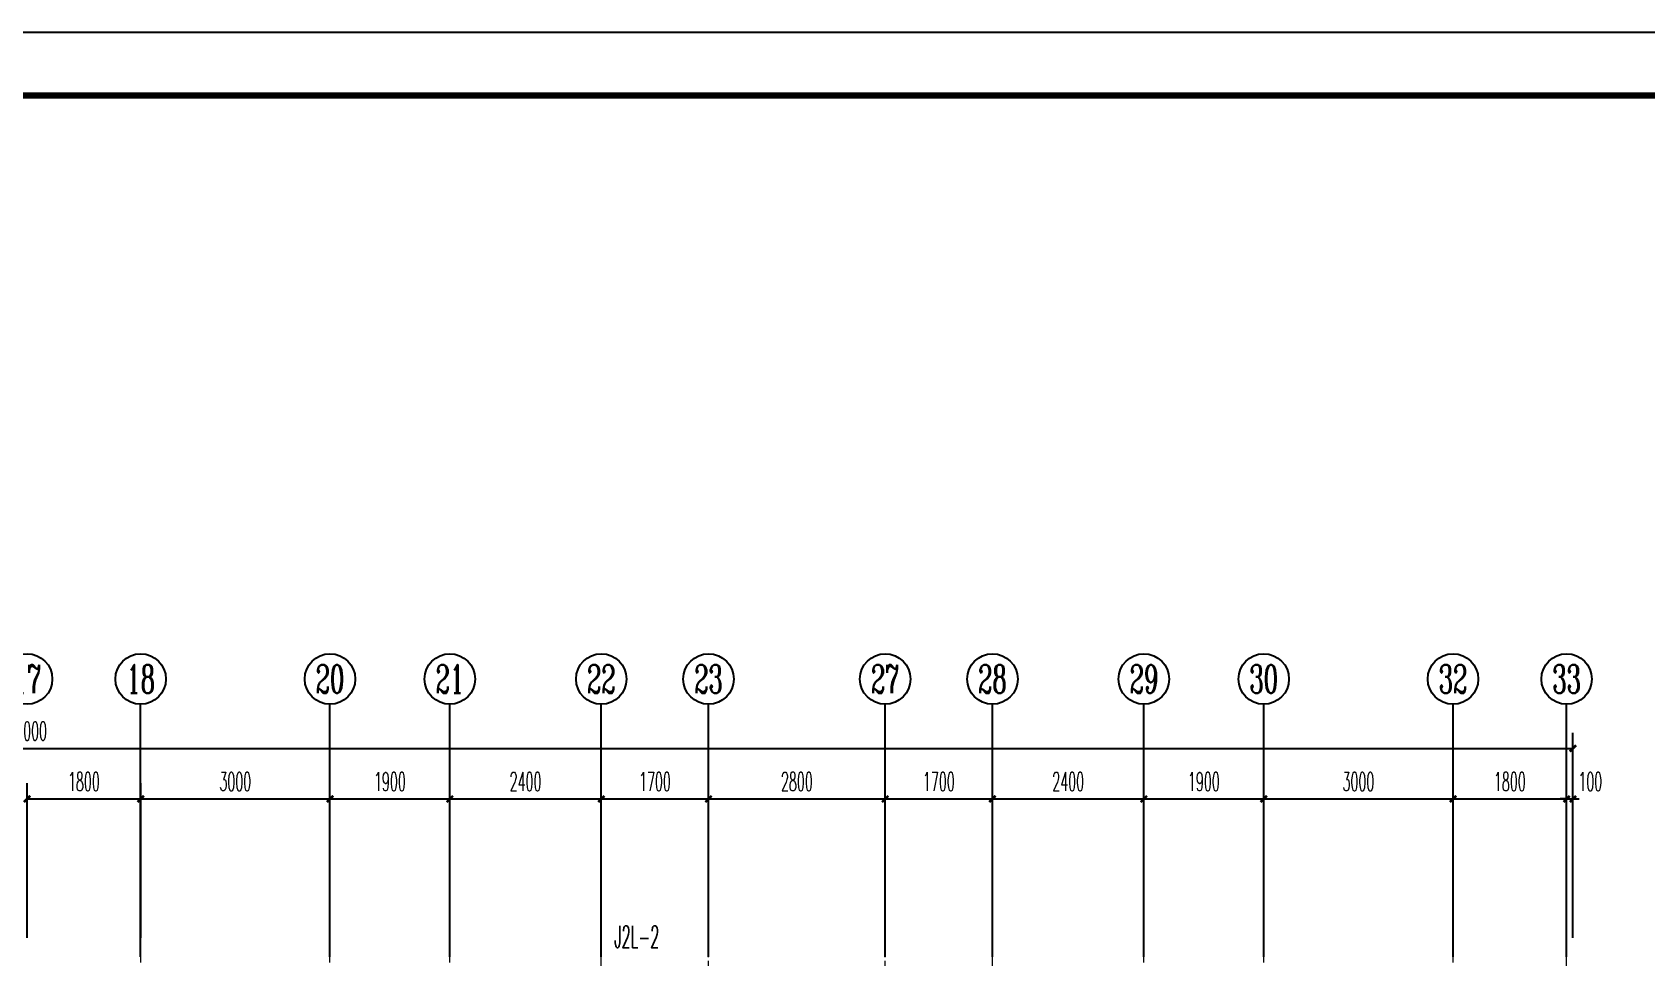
# Model space of a CAD drawing. Extents: x 27938 to 1042331, y -235042 to 1535213.
# Drawn here: x 706899 to 732471, y 532789 to 547440 of the extents above; entities that cross this region are included whole.
import ezdxf
from ezdxf.enums import TextEntityAlignment as Align

# ---------------------------------------------------------------- set-up
doc = ezdxf.new("R2010")
doc.units = 0
doc.header["$LTSCALE"] = 1000
doc.header["$MEASUREMENT"] = 0
doc.linetypes.add('DOTE', pattern=[2.42, 2, -0.2, 0.02, -0.2])
for name, color, linetype in [('3.5方案汇报，与郭总、侯月琴确定户型_t8$0$2020.03.04 -1安徽标准化洋房户型(UA）_t8_t8$0$看线', 154, 'Continuous'), ('AXIS', 3, 'Continuous'), ('AXIS_TEXT', 4, 'Continuous'), ('DIM_给水', 3, 'Continuous'), ('图框', 140, 'Continuous')]:
    doc.layers.add(name, color=color, linetype=linetype)
doc.layers.add('DOTE', color=19, linetype='DOTE', lineweight=9)
doc.layers.add('yichutu', color=7, linetype='Continuous', true_color=0xffffff, plot=False)
doc.styles.add('_TCH_AXIS', font='COMPLEX', dxfattribs={"bigfont": 'GBCBIG'})
doc.styles.add('_TCH_DIM_T3', font='SIMPLEX.shx', dxfattribs={"width": 0.494118, "bigfont": 'GBCBIG.shx'})
doc.styles.add('_TWT_SERIAL', font='simplex.shx', dxfattribs={"width": 0.6, "oblique": 10, "height": 3, "bigfont": 'aadri.shx'})
doc.styles.add('COMPLEX', font='COMPLEX')
doc.dimstyles.new('_TCH_ARCH&&100', dxfattribs={"dimtxt": 297.5, "dimasz": 100, "dimexe": 250, "dimexo": 300, "dimgap": 126.25, "dimtad": 1, "dimdec": 0, "dimzin": 0, "dimdsep": 46, "dimtxsty": '_TCH_DIM_T3', "dimblk": 'ARCHTICK', "dimcen": 0.09, "dimclrt": 4, "dimazin": 2, "dimtfac": 1, "dimtdec": 0, "dimtix": 1, "dimtmove": 2, "dimatfit": 3, "dimfxl": 1, "dimtolj": 1, "dimtzin": 0, "dimarcsym": 0})

# ---------------------------------------------------------------- blocks, each defined once
blk = doc.blocks.new('GFDGDGRDGRDG')
at = {"layer": 'DOTE', "linetype": 'DOTE', "ltscale": 0.3}
for p, q in [((601794, 368758), (601794, 376108)), ((604794, 368758), (604794, 376108)), ((606694, 368758), (606694, 376108)), ((609094, 360558), (609094, 376108)), ((610794, 370358), (610794, 376108)), ((613594, 370358), (613594, 376108)), ((615294, 360558), (615294, 376108)), ((617694, 368758), (617694, 376108)), ((619594, 368758), (619594, 376108)), ((622594, 368758), (622594, 376108)), ((624394, 360558), (624394, 376108))]:
    blk.add_line(p, q, dxfattribs=at)
blk = doc.blocks.new('TK')
at = {"layer": '图框'}
blk.add_lwpolyline([(465375, 548714), (549475, 548714), (549475, 489314), (465375, 489314)], close=True, dxfattribs=at)
blk.add_lwpolyline([(465375, 548714), (549475, 548714), (549475, 489314), (465375, 489314)], close=True, dxfattribs=at)
at = {"layer": '图框', "const_width": 100}
blk.add_lwpolyline([(548475, 490314), (548475, 547714), (467875, 547714), (467875, 490314)], close=True, dxfattribs=at)
blk = doc.blocks.new('yct-841-594-84100-59399.9999999999-100-1000.0')
at = {"layer": 'yichutu', "color": 7, "true_color": 0xffffff}
blk.add_lwpolyline([(0, 0), (0, 59400), (84100, 59400), (84100, 0)], close=True, dxfattribs=at)
blk = doc.blocks.new('_ArchTick')
at = {"color": 0, "linetype": 'ByBlock', "const_width": 0.4}
blk.add_lwpolyline([(-0.5, -0.5), (0.5, 0.5)], dxfattribs=at)
blk = doc.blocks.new('*D707')
at = {"layer": 'AXIS', "color": 0, "lineweight": -2}
for p, q in [((731217, 533090), (731217, 535540)), ((731317, 533090), (731317, 535540)), ((731217, 535290), (731117, 535290)), ((731217, 535290), (731317, 535290)), ((731317, 535290), (731417, 535290))]:
    blk.add_line(p, q, dxfattribs=at)
at = {"layer": 'Defpoints', "color": 0}
for p in [(731317, 535290), (731217, 532790), (731317, 532790)]:
    blk.add_point(p, dxfattribs=at)
at = {"layer": 'AXIS', "color": 0, "lineweight": -2, "xscale": 100, "yscale": 100, "zscale": 100}
blk.add_blockref('_ArchTick', (731217, 535290), dxfattribs=at)
at = {"layer": 'AXIS', "color": 0, "lineweight": -2, "xscale": 100, "yscale": 100, "zscale": 100, "rotation": 180}
blk.add_blockref('_ArchTick', (731317, 535290), dxfattribs=at)
at = {"layer": 'AXIS', "color": 4, "insert": (731592, 535565), "char_height": 297.5, "attachment_point": 5, "style": '_TCH_DIM_T3'}
blk.add_mtext('\\A1;100', dxfattribs=at)
blk = doc.blocks.new('*D708')
at = {"layer": 'AXIS', "color": 0, "lineweight": -2}
for p, q in [((729417, 533090), (729417, 535540)), ((731217, 533090), (731217, 535540)), ((729417, 535290), (731217, 535290))]:
    blk.add_line(p, q, dxfattribs=at)
at = {"layer": 'Defpoints', "color": 0}
for p in [(731217, 535290), (729417, 532790), (731217, 532790)]:
    blk.add_point(p, dxfattribs=at)
at = {"layer": 'AXIS', "color": 0, "lineweight": -2, "xscale": 100, "yscale": 100, "zscale": 100, "rotation": 180}
blk.add_blockref('_ArchTick', (729417, 535290), dxfattribs=at)
at = {"layer": 'AXIS', "color": 0, "lineweight": -2, "xscale": 100, "yscale": 100, "zscale": 100}
blk.add_blockref('_ArchTick', (731217, 535290), dxfattribs=at)
at = {"layer": 'AXIS', "color": 4, "insert": (730317, 535565), "char_height": 297.5, "attachment_point": 5, "style": '_TCH_DIM_T3'}
blk.add_mtext('\\A1;1800', dxfattribs=at)
blk = doc.blocks.new('*D709')
at = {"layer": 'AXIS', "color": 0, "lineweight": -2}
for p, q in [((726417, 533090), (726417, 535540)), ((729417, 533090), (729417, 535540)), ((726417, 535290), (729417, 535290))]:
    blk.add_line(p, q, dxfattribs=at)
at = {"layer": 'Defpoints', "color": 0}
for p in [(729417, 535290), (726417, 532790), (729417, 532790)]:
    blk.add_point(p, dxfattribs=at)
at = {"layer": 'AXIS', "color": 0, "lineweight": -2, "xscale": 100, "yscale": 100, "zscale": 100, "rotation": 180}
blk.add_blockref('_ArchTick', (726417, 535290), dxfattribs=at)
at = {"layer": 'AXIS', "color": 0, "lineweight": -2, "xscale": 100, "yscale": 100, "zscale": 100}
blk.add_blockref('_ArchTick', (729417, 535290), dxfattribs=at)
at = {"layer": 'AXIS', "color": 4, "insert": (727917, 535565), "char_height": 297.5, "attachment_point": 5, "style": '_TCH_DIM_T3'}
blk.add_mtext('\\A1;3000', dxfattribs=at)
blk = doc.blocks.new('*D710')
at = {"layer": 'AXIS', "color": 0, "lineweight": -2}
for p, q in [((724517, 533090), (724517, 535540)), ((726417, 533090), (726417, 535540)), ((724517, 535290), (726417, 535290))]:
    blk.add_line(p, q, dxfattribs=at)
at = {"layer": 'Defpoints', "color": 0}
for p in [(726417, 535290), (724517, 532790), (726417, 532790)]:
    blk.add_point(p, dxfattribs=at)
at = {"layer": 'AXIS', "color": 0, "lineweight": -2, "xscale": 100, "yscale": 100, "zscale": 100, "rotation": 180}
blk.add_blockref('_ArchTick', (724517, 535290), dxfattribs=at)
at = {"layer": 'AXIS', "color": 0, "lineweight": -2, "xscale": 100, "yscale": 100, "zscale": 100}
blk.add_blockref('_ArchTick', (726417, 535290), dxfattribs=at)
at = {"layer": 'AXIS', "color": 4, "insert": (725467, 535565), "char_height": 297.5, "attachment_point": 5, "style": '_TCH_DIM_T3'}
blk.add_mtext('\\A1;1900', dxfattribs=at)
blk = doc.blocks.new('*D711')
at = {"layer": 'AXIS', "color": 0, "lineweight": -2}
for p, q in [((722117, 533090), (722117, 535540)), ((724517, 533090), (724517, 535540)), ((722117, 535290), (724517, 535290))]:
    blk.add_line(p, q, dxfattribs=at)
at = {"layer": 'Defpoints', "color": 0}
for p in [(724517, 535290), (722117, 532790), (724517, 532790)]:
    blk.add_point(p, dxfattribs=at)
at = {"layer": 'AXIS', "color": 0, "lineweight": -2, "xscale": 100, "yscale": 100, "zscale": 100, "rotation": 180}
blk.add_blockref('_ArchTick', (722117, 535290), dxfattribs=at)
at = {"layer": 'AXIS', "color": 0, "lineweight": -2, "xscale": 100, "yscale": 100, "zscale": 100}
blk.add_blockref('_ArchTick', (724517, 535290), dxfattribs=at)
at = {"layer": 'AXIS', "color": 4, "insert": (723317, 535565), "char_height": 297.5, "attachment_point": 5, "style": '_TCH_DIM_T3'}
blk.add_mtext('\\A1;2400', dxfattribs=at)
blk = doc.blocks.new('*D712')
at = {"layer": 'AXIS', "color": 0, "lineweight": -2}
for p, q in [((720417, 533090), (720417, 535540)), ((722117, 533090), (722117, 535540)), ((720417, 535290), (722117, 535290))]:
    blk.add_line(p, q, dxfattribs=at)
at = {"layer": 'Defpoints', "color": 0}
for p in [(722117, 535290), (720417, 532790), (722117, 532790)]:
    blk.add_point(p, dxfattribs=at)
at = {"layer": 'AXIS', "color": 0, "lineweight": -2, "xscale": 100, "yscale": 100, "zscale": 100, "rotation": 180}
blk.add_blockref('_ArchTick', (720417, 535290), dxfattribs=at)
at = {"layer": 'AXIS', "color": 0, "lineweight": -2, "xscale": 100, "yscale": 100, "zscale": 100}
blk.add_blockref('_ArchTick', (722117, 535290), dxfattribs=at)
at = {"layer": 'AXIS', "color": 4, "insert": (721267, 535565), "char_height": 297.5, "attachment_point": 5, "style": '_TCH_DIM_T3'}
blk.add_mtext('\\A1;1700', dxfattribs=at)
blk = doc.blocks.new('*D713')
at = {"layer": 'AXIS', "color": 0, "lineweight": -2}
for p, q in [((717617, 533090), (717617, 535540)), ((720417, 533090), (720417, 535540)), ((717617, 535290), (720417, 535290))]:
    blk.add_line(p, q, dxfattribs=at)
at = {"layer": 'Defpoints', "color": 0}
for p in [(720417, 535290), (717617, 532790), (720417, 532790)]:
    blk.add_point(p, dxfattribs=at)
at = {"layer": 'AXIS', "color": 0, "lineweight": -2, "xscale": 100, "yscale": 100, "zscale": 100, "rotation": 180}
blk.add_blockref('_ArchTick', (717617, 535290), dxfattribs=at)
at = {"layer": 'AXIS', "color": 0, "lineweight": -2, "xscale": 100, "yscale": 100, "zscale": 100}
blk.add_blockref('_ArchTick', (720417, 535290), dxfattribs=at)
at = {"layer": 'AXIS', "color": 4, "insert": (719017, 535565), "char_height": 297.5, "attachment_point": 5, "style": '_TCH_DIM_T3'}
blk.add_mtext('\\A1;2800', dxfattribs=at)
blk = doc.blocks.new('*D714')
at = {"layer": 'AXIS', "color": 0, "lineweight": -2}
for p, q in [((715917, 533090), (715917, 535540)), ((717617, 533090), (717617, 535540)), ((715917, 535290), (717617, 535290))]:
    blk.add_line(p, q, dxfattribs=at)
at = {"layer": 'Defpoints', "color": 0}
for p in [(717617, 535290), (715917, 532790), (717617, 532790)]:
    blk.add_point(p, dxfattribs=at)
at = {"layer": 'AXIS', "color": 0, "lineweight": -2, "xscale": 100, "yscale": 100, "zscale": 100, "rotation": 180}
blk.add_blockref('_ArchTick', (715917, 535290), dxfattribs=at)
at = {"layer": 'AXIS', "color": 0, "lineweight": -2, "xscale": 100, "yscale": 100, "zscale": 100}
blk.add_blockref('_ArchTick', (717617, 535290), dxfattribs=at)
at = {"layer": 'AXIS', "color": 4, "insert": (716767, 535565), "char_height": 297.5, "attachment_point": 5, "style": '_TCH_DIM_T3'}
blk.add_mtext('\\A1;1700', dxfattribs=at)
blk = doc.blocks.new('*D715')
at = {"layer": 'AXIS', "color": 0, "lineweight": -2}
for p, q in [((713517, 533090), (713517, 535540)), ((715917, 533090), (715917, 535540)), ((713517, 535290), (715917, 535290))]:
    blk.add_line(p, q, dxfattribs=at)
at = {"layer": 'Defpoints', "color": 0}
for p in [(715917, 535290), (713517, 532790), (715917, 532790)]:
    blk.add_point(p, dxfattribs=at)
at = {"layer": 'AXIS', "color": 0, "lineweight": -2, "xscale": 100, "yscale": 100, "zscale": 100, "rotation": 180}
blk.add_blockref('_ArchTick', (713517, 535290), dxfattribs=at)
at = {"layer": 'AXIS', "color": 0, "lineweight": -2, "xscale": 100, "yscale": 100, "zscale": 100}
blk.add_blockref('_ArchTick', (715917, 535290), dxfattribs=at)
at = {"layer": 'AXIS', "color": 4, "insert": (714717, 535565), "char_height": 297.5, "attachment_point": 5, "style": '_TCH_DIM_T3'}
blk.add_mtext('\\A1;2400', dxfattribs=at)
blk = doc.blocks.new('*D716')
at = {"layer": 'AXIS', "color": 0, "lineweight": -2}
for p, q in [((711617, 533090), (711617, 535540)), ((713517, 533090), (713517, 535540)), ((711617, 535290), (713517, 535290))]:
    blk.add_line(p, q, dxfattribs=at)
at = {"layer": 'Defpoints', "color": 0}
for p in [(713517, 535290), (711617, 532790), (713517, 532790)]:
    blk.add_point(p, dxfattribs=at)
at = {"layer": 'AXIS', "color": 0, "lineweight": -2, "xscale": 100, "yscale": 100, "zscale": 100, "rotation": 180}
blk.add_blockref('_ArchTick', (711617, 535290), dxfattribs=at)
at = {"layer": 'AXIS', "color": 0, "lineweight": -2, "xscale": 100, "yscale": 100, "zscale": 100}
blk.add_blockref('_ArchTick', (713517, 535290), dxfattribs=at)
at = {"layer": 'AXIS', "color": 4, "insert": (712567, 535565), "char_height": 297.5, "attachment_point": 5, "style": '_TCH_DIM_T3'}
blk.add_mtext('\\A1;1900', dxfattribs=at)
blk = doc.blocks.new('*D717')
at = {"layer": 'AXIS', "color": 0, "lineweight": -2}
for p, q in [((708617, 533090), (708617, 535540)), ((711617, 533090), (711617, 535540)), ((708617, 535290), (711617, 535290))]:
    blk.add_line(p, q, dxfattribs=at)
at = {"layer": 'Defpoints', "color": 0}
for p in [(711617, 535290), (708617, 532790), (711617, 532790)]:
    blk.add_point(p, dxfattribs=at)
at = {"layer": 'AXIS', "color": 0, "lineweight": -2, "xscale": 100, "yscale": 100, "zscale": 100, "rotation": 180}
blk.add_blockref('_ArchTick', (708617, 535290), dxfattribs=at)
at = {"layer": 'AXIS', "color": 0, "lineweight": -2, "xscale": 100, "yscale": 100, "zscale": 100}
blk.add_blockref('_ArchTick', (711617, 535290), dxfattribs=at)
at = {"layer": 'AXIS', "color": 4, "insert": (710117, 535565), "char_height": 297.5, "attachment_point": 5, "style": '_TCH_DIM_T3'}
blk.add_mtext('\\A1;3000', dxfattribs=at)
blk = doc.blocks.new('*D718')
at = {"layer": 'AXIS', "color": 0, "lineweight": -2}
for p, q in [((706817, 533090), (706817, 535540)), ((708617, 533090), (708617, 535540)), ((706817, 535290), (708617, 535290))]:
    blk.add_line(p, q, dxfattribs=at)
at = {"layer": 'Defpoints', "color": 0}
for p in [(708617, 535290), (706817, 532790), (708617, 532790)]:
    blk.add_point(p, dxfattribs=at)
at = {"layer": 'AXIS', "color": 0, "lineweight": -2, "xscale": 100, "yscale": 100, "zscale": 100, "rotation": 180}
blk.add_blockref('_ArchTick', (706817, 535290), dxfattribs=at)
at = {"layer": 'AXIS', "color": 0, "lineweight": -2, "xscale": 100, "yscale": 100, "zscale": 100}
blk.add_blockref('_ArchTick', (708617, 535290), dxfattribs=at)
at = {"layer": 'AXIS', "color": 4, "insert": (707717, 535565), "char_height": 297.5, "attachment_point": 5, "style": '_TCH_DIM_T3'}
blk.add_mtext('\\A1;1800', dxfattribs=at)
blk = doc.blocks.new('*D764')
at = {"layer": 'AXIS', "color": 0, "lineweight": -2}
for p, q in [((682317, 533090), (682317, 536340)), ((731317, 533090), (731317, 536340)), ((682317, 536090), (731317, 536090))]:
    blk.add_line(p, q, dxfattribs=at)
at = {"layer": 'Defpoints', "color": 0}
for p in [(731317, 536090), (682317, 532790), (731317, 532790)]:
    blk.add_point(p, dxfattribs=at)
at = {"layer": 'AXIS', "color": 0, "lineweight": -2, "xscale": 100, "yscale": 100, "zscale": 100, "rotation": 180}
blk.add_blockref('_ArchTick', (682317, 536090), dxfattribs=at)
at = {"layer": 'AXIS', "color": 0, "lineweight": -2, "xscale": 100, "yscale": 100, "zscale": 100}
blk.add_blockref('_ArchTick', (731317, 536090), dxfattribs=at)
at = {"layer": 'AXIS', "color": 4, "insert": (706817, 536365), "char_height": 297.5, "attachment_point": 5, "style": '_TCH_DIM_T3'}
blk.add_mtext('\\A1;49000', dxfattribs=at)
blk = doc.blocks.new('_AXISO')
blk.add_circle((0, 0), 0.5)
at = {"layer": 'AXIS_TEXT', "style": 'COMPLEX', "width": 1.041667}
blk.add_attdef('A', text='', height=0.56, dxfattribs=at).set_placement((-0.25, -0.28), (0.25, -0.28), align=Align.FIT)

msp = doc.modelspace()

# ---------------------------------------------------------------- linework, layer by layer
at = {"layer": 'AXIS'}
for p, q in [((708616.6, 532790.4), (708616.6, 536790.4)), ((711616.6, 532790.4), (711616.6, 536790.4)), ((713516.6, 532790.4), (713516.6, 536790.4)), ((715916.6, 532790.4), (715916.6, 536790.4)), ((717616.6, 532790.4), (717616.6, 536790.4)), ((720416.6, 532790.4), (720416.6, 536790.4)), ((722116.6, 532790.4), (722116.6, 536790.4)), ((724516.6, 532790.4), (724516.6, 536790.4)), ((726416.6, 532790.4), (726416.6, 536790.4)), ((729416.6, 532790.4), (729416.6, 536790.4)), ((731216.6, 532790.4), (731216.6, 536790.4))]:
    msp.add_line(p, q, dxfattribs=at)

# ---------------------------------------------------------------- block references
msp.add_blockref('TK', (202139.1, -1273.4))
at = {"layer": '3.5方案汇报，与郭总、侯月琴确定户型_t8$0$2020.03.04 -1安徽标准化洋房户型(UA）_t8_t8$0$看线', "ltscale": 10}
msp.add_blockref('GFDGDGRDGRDG', (106822.9, 156682.1), dxfattribs=at)
at = {"layer": 'AXIS'}
ref = msp.add_blockref('_AXISO', (706816.6, 537190.4), dxfattribs=dict(at, xscale=800, yscale=800, zscale=800))
ref.add_attrib('A', '17', dxfattribs={"layer": 'AXIS_TEXT', "height": 452.55, "style": '_TCH_AXIS', "width": 0.724138}).set_placement((706590.3, 536964.2), (707042.9, 536964.2), align=Align.FIT)
ref = msp.add_blockref('_AXISO', (708616.6, 537190.4), dxfattribs=dict(at, xscale=800, yscale=800, zscale=800))
ref.add_attrib('A', '18', dxfattribs={"layer": 'AXIS_TEXT', "height": 452.55, "style": '_TCH_AXIS', "width": 0.724138}).set_placement((708390.3, 536964.2), (708842.9, 536964.2), align=Align.FIT)
ref = msp.add_blockref('_AXISO', (711616.6, 537190.4), dxfattribs=dict(at, xscale=800, yscale=800, zscale=800))
ref.add_attrib('A', '20', dxfattribs={"layer": 'AXIS_TEXT', "height": 452.55, "style": '_TCH_AXIS', "width": 0.617647}).set_placement((711390.3, 536964.2), (711842.9, 536964.2), align=Align.FIT)
ref = msp.add_blockref('_AXISO', (713516.6, 537190.4), dxfattribs=dict(at, xscale=800, yscale=800, zscale=800))
ref.add_attrib('A', '21', dxfattribs={"layer": 'AXIS_TEXT', "height": 452.55, "style": '_TCH_AXIS', "width": 0.724138}).set_placement((713290.3, 536964.2), (713742.9, 536964.2), align=Align.FIT)
ref = msp.add_blockref('_AXISO', (715916.6, 537190.4), dxfattribs=dict(at, xscale=800, yscale=800, zscale=800))
ref.add_attrib('A', '22', dxfattribs={"layer": 'AXIS_TEXT', "height": 452.55, "style": '_TCH_AXIS', "width": 0.617647}).set_placement((715690.3, 536964.2), (716142.9, 536964.2), align=Align.FIT)
ref = msp.add_blockref('_AXISO', (717616.6, 537190.4), dxfattribs=dict(at, xscale=800, yscale=800, zscale=800))
ref.add_attrib('A', '23', dxfattribs={"layer": 'AXIS_TEXT', "height": 452.55, "style": '_TCH_AXIS', "width": 0.617647}).set_placement((717390.3, 536964.2), (717842.9, 536964.2), align=Align.FIT)
ref = msp.add_blockref('_AXISO', (720416.6, 537190.4), dxfattribs=dict(at, xscale=800, yscale=800, zscale=800))
ref.add_attrib('A', '27', dxfattribs={"layer": 'AXIS_TEXT', "height": 452.55, "style": '_TCH_AXIS', "width": 0.617647}).set_placement((720190.3, 536964.2), (720642.9, 536964.2), align=Align.FIT)
ref = msp.add_blockref('_AXISO', (722116.6, 537190.4), dxfattribs=dict(at, xscale=800, yscale=800, zscale=800))
ref.add_attrib('A', '28', dxfattribs={"layer": 'AXIS_TEXT', "height": 452.55, "style": '_TCH_AXIS', "width": 0.617647}).set_placement((721890.3, 536964.2), (722342.9, 536964.2), align=Align.FIT)
ref = msp.add_blockref('_AXISO', (724516.6, 537190.4), dxfattribs=dict(at, xscale=800, yscale=800, zscale=800))
ref.add_attrib('A', '29', dxfattribs={"layer": 'AXIS_TEXT', "height": 452.55, "style": '_TCH_AXIS', "width": 0.617647}).set_placement((724290.3, 536964.2), (724742.9, 536964.2), align=Align.FIT)
ref = msp.add_blockref('_AXISO', (726416.6, 537190.4), dxfattribs=dict(at, xscale=800, yscale=800, zscale=800))
ref.add_attrib('A', '30', dxfattribs={"layer": 'AXIS_TEXT', "height": 452.55, "style": '_TCH_AXIS', "width": 0.636364}).set_placement((726190.3, 536964.2), (726642.9, 536964.2), align=Align.FIT)
ref = msp.add_blockref('_AXISO', (729416.6, 537190.4), dxfattribs=dict(at, xscale=800, yscale=800, zscale=800))
ref.add_attrib('A', '32', dxfattribs={"layer": 'AXIS_TEXT', "height": 452.55, "style": '_TCH_AXIS', "width": 0.636364}).set_placement((729190.3, 536964.2), (729642.9, 536964.2), align=Align.FIT)
ref = msp.add_blockref('_AXISO', (731216.6, 537190.4), dxfattribs=dict(at, xscale=800, yscale=800, zscale=800))
ref.add_attrib('A', '33', dxfattribs={"layer": 'AXIS_TEXT', "height": 452.55, "style": '_TCH_AXIS', "width": 0.636364}).set_placement((730990.3, 536964.2), (731442.9, 536964.2), align=Align.FIT)
at = {"layer": 'yichutu'}
msp.add_blockref('yct-841-594-84100-59399.9999999999-100-1000.0', (667514.1, 488040.2), dxfattribs=at)

# ---------------------------------------------------------------- texts
at = {"layer": 'DIM_给水', "color": 7, "style": '_TWT_SERIAL', "width": 0.48}
msp.add_text('J2L-2', height=350, dxfattribs=at).set_placement((716123.9, 532928.5))

# ---------------------------------------------------------------- dimensions: what is measured, and where the dimension line sits
at = {"layer": 'AXIS'}
for p1, p2, distance, picture, middle in [((682316.6, 532790.4), (731316.6, 532790.4), 3300, '*D764', (706816.6, 536365.4)), ((706816.6, 532790.4), (708616.6, 532790.4), 2500, '*D718', (707716.6, 535565.4)), ((708616.6, 532790.4), (711616.6, 532790.4), 2500, '*D717', (710116.6, 535565.4)), ((711616.6, 532790.4), (713516.6, 532790.4), 2500, '*D716', (712566.6, 535565.4)), ((713516.6, 532790.4), (715916.6, 532790.4), 2500, '*D715', (714716.6, 535565.4)), ((715916.6, 532790.4), (717616.6, 532790.4), 2500, '*D714', (716766.6, 535565.4)), ((717616.6, 532790.4), (720416.6, 532790.4), 2500, '*D713', (719016.6, 535565.4)), ((720416.6, 532790.4), (722116.6, 532790.4), 2500, '*D712', (721266.6, 535565.4)), ((722116.6, 532790.4), (724516.6, 532790.4), 2500, '*D711', (723316.6, 535565.4)), ((724516.6, 532790.4), (726416.6, 532790.4), 2500, '*D710', (725466.6, 535565.4)), ((726416.6, 532790.4), (729416.6, 532790.4), 2500, '*D709', (727916.6, 535565.4)), ((729416.6, 532790.4), (731216.6, 532790.4), 2500, '*D708', (730316.6, 535565.4))]:
    dim = msp.add_aligned_dim(p1=p1, p2=p2, distance=distance, dimstyle='_TCH_ARCH&&100', dxfattribs=at)
    dim.commit()
    dim.dimension.update_dxf_attribs({"geometry": picture, "text_midpoint": middle})
dim = msp.add_linear_dim(base=(731316.6, 535290.4), p1=(731216.6, 532790.4), p2=(731316.6, 532790.4), angle=0, dimstyle='_TCH_ARCH&&100', dxfattribs=at)
dim.commit()
dim.dimension.update_dxf_attribs({"geometry": '*D707', "text_midpoint": (731591.6, 535565.4), "dimtype": 129})

doc.saveas('drawing.dxf')
